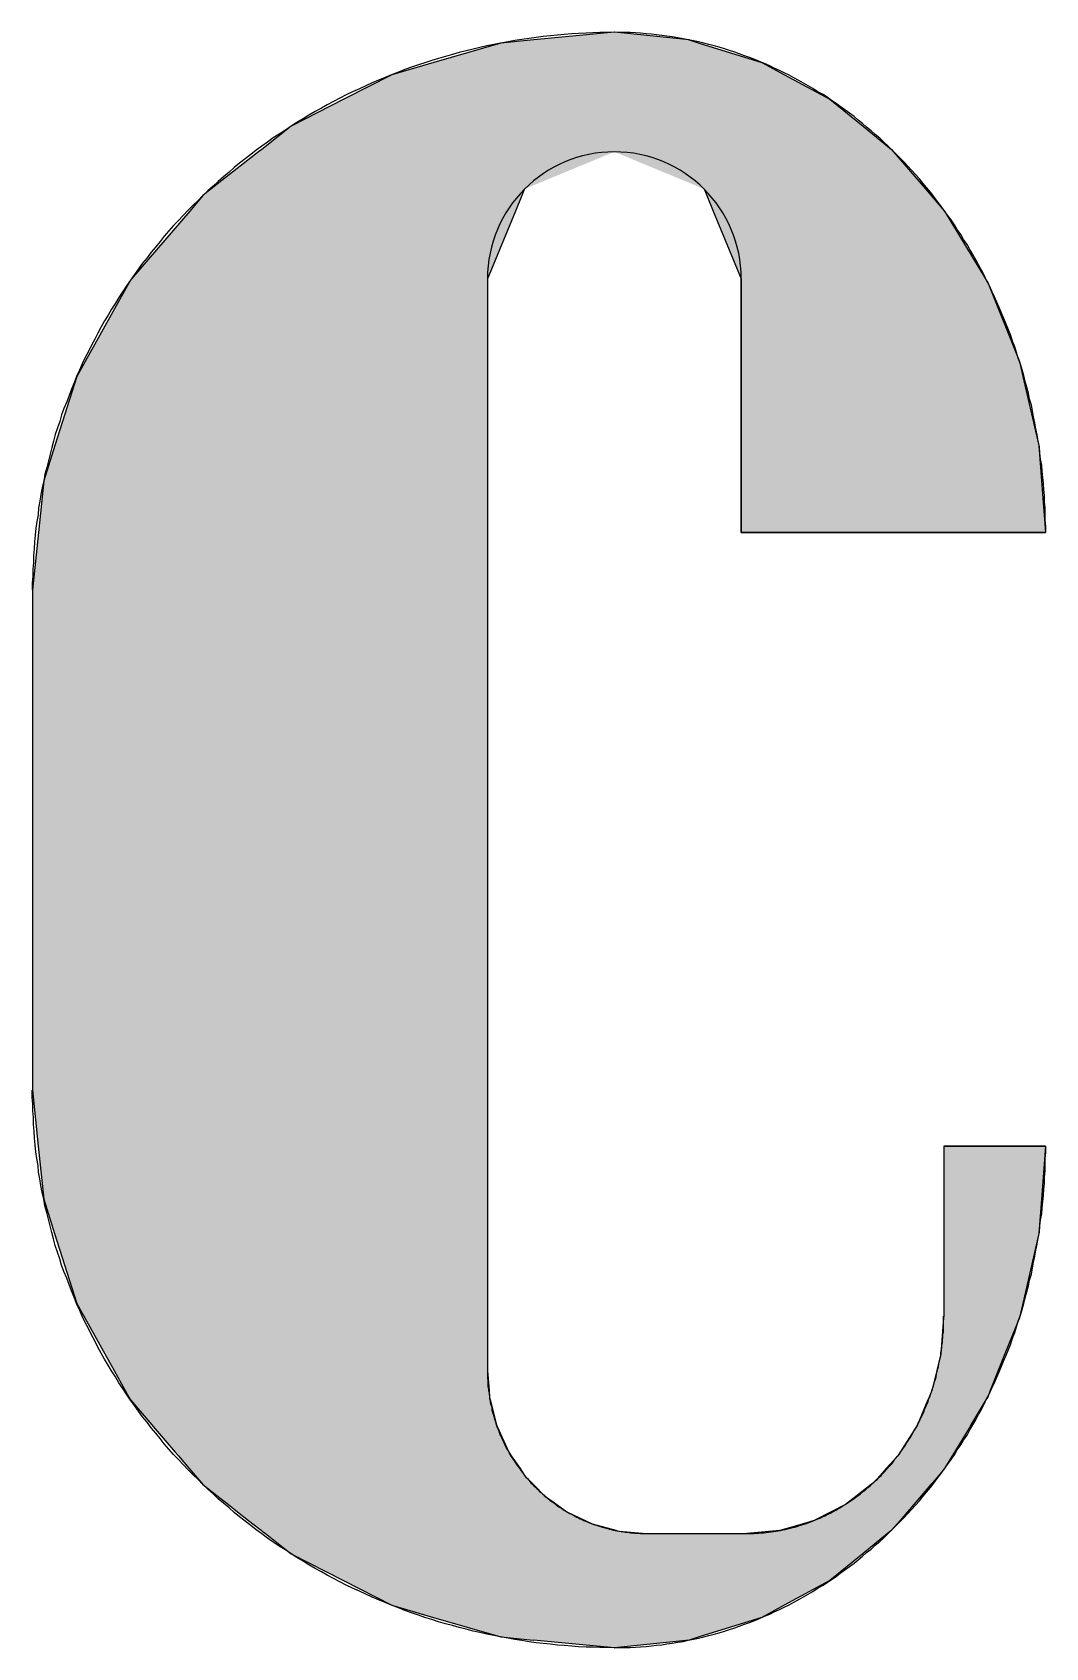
# Model space of a CAD drawing. Extents: x 1329 to 1605, y 497 to 704.
# Drawn here: x 1556.585 to 1558.351, y 501.294 to 504.11 of the extents above; entities that cross this region are included whole.
import ezdxf

# ---------------------------------------------------------------- set-up
doc = ezdxf.new("R2010")
doc.units = 0
doc.layers.add('LSC-DA1', color=7, linetype='CONTINUOUS')

# ---------------------------------------------------------------- blocks, each defined once
blk = doc.blocks.new('*U31')
at = {"layer": 'LSC-DA1', "linetype": 'CONTINUOUS'}
for p, q in [((122.7455, 7.3518), (122.6288, 7.3179)), ((122.803, 7.3572), (122.7455, 7.3518)), ((122.9433, 7.3705), (122.803, 7.3572)), ((123.0738, 7.3572), (122.9433, 7.3705)), ((123.0738, 7.3572), (123.0912, 7.3518)), ((123.0912, 7.3518), (123.2002, 7.3179)), ((122.5553, 7.2965), (122.4716, 7.2537)), ((122.6288, 7.3179), (122.5553, 7.2965)), ((123.2002, 7.3179), (123.2398, 7.2965)), ((123.2398, 7.2965), (123.3189, 7.2537)), ((122.4716, 7.2537), (122.3799, 7.2067)), ((123.3189, 7.2537), (123.3767, 7.2067)), ((122.3799, 7.2067), (122.3288, 7.1665)), ((123.3767, 7.2067), (123.4262, 7.1665)), ((122.3233, 7.1622), (122.2409, 7.0974)), ((122.3288, 7.1665), (122.3233, 7.1622)), ((123.4262, 7.1665), (123.4299, 7.1622)), ((123.4299, 7.1622), (123.4858, 7.0974)), ((122.2409, 7.0974), (122.2263, 7.0859)), ((122.7869, 7.0974), (122.7821, 7.0859)), ((123.0997, 7.0974), (123.1045, 7.0859)), ((123.4858, 7.0974), (123.4957, 7.0859)), ((122.2263, 7.0859), (122.2033, 7.059)), ((122.7821, 7.0859), (122.771, 7.059)), ((123.1045, 7.0859), (123.1156, 7.059)), ((123.4957, 7.0859), (123.5188, 7.059)), ((122.2033, 7.059), (122.1021, 6.9409)), ((122.771, 7.059), (122.7221, 6.9409)), ((123.1156, 7.059), (123.1645, 6.9409)), ((123.5188, 7.059), (123.5901, 6.9409)), ((122.0979, 6.9346), (122.0211, 6.7968)), ((122.1002, 6.9386), (122.0979, 6.9346)), ((122.1021, 6.9409), (122.1002, 6.9386)), ((122.7221, 6.9409), (122.7221, 6.9386)), ((122.7221, 6.9386), (122.7221, 6.9346)), ((122.7221, 6.9346), (122.7221, 6.7968)), ((123.1645, 6.9409), (123.1645, 6.9386)), ((123.1645, 6.9386), (123.1645, 6.9346)), ((123.1645, 6.9346), (123.1645, 6.7968)), ((123.5901, 6.9409), (123.5914, 6.9386)), ((123.5914, 6.9386), (123.5939, 6.9346)), ((123.5939, 6.9346), (123.6493, 6.7968)), ((122.0211, 6.7968), (122.0065, 6.7707)), ((122.7221, 6.7968), (122.7221, 6.7707)), ((123.1645, 6.7968), (123.1645, 6.7707)), ((123.6493, 6.7968), (123.6553, 6.7707)), ((122.0065, 6.7707), (121.9683, 6.65)), ((122.7221, 6.7707), (122.7221, 6.65)), ((123.1645, 6.7707), (123.1645, 6.65)), ((123.6553, 6.7707), (123.6832, 6.65)), ((121.9683, 6.65), (121.9488, 6.5884)), ((122.7221, 6.65), (122.7221, 6.5884)), ((123.1645, 6.65), (123.1645, 6.5884)), ((123.6832, 6.65), (123.6878, 6.5884)), ((121.9488, 6.5884), (121.9396, 6.4986)), ((122.7221, 6.5884), (122.7221, 6.4986)), ((123.1645, 6.5884), (123.1645, 6.4986)), ((123.6878, 6.5884), (123.6946, 6.4986)), ((121.9396, 6.4986), (121.9293, 6.3988)), ((122.7221, 6.4986), (122.7221, 6.3988)), ((123.1645, 6.4986), (123.6946, 6.4986)), ((121.9293, 6.3988), (121.9293, 5.5262)), ((122.7221, 6.3988), (122.7221, 5.5262)), ((121.9293, 5.5262), (121.9393, 5.4286)), ((122.7221, 5.5262), (122.7221, 5.4286)), ((121.9393, 5.4286), (121.9488, 5.3366)), ((122.7221, 5.4286), (122.7221, 5.3366)), ((123.5174, 5.4286), (123.6946, 5.4286)), ((123.5174, 5.4286), (123.5174, 5.3366)), ((123.6946, 5.4286), (123.6877, 5.3366)), ((121.9488, 5.3366), (121.9677, 5.2768)), ((122.7221, 5.3366), (122.7221, 5.2768)), ((123.5174, 5.3366), (123.5174, 5.2768)), ((123.6877, 5.3366), (123.6832, 5.2768)), ((121.9677, 5.2768), (122.0065, 5.1543)), ((122.7221, 5.2768), (122.7221, 5.1543)), ((123.5174, 5.2768), (123.5174, 5.1543)), ((123.6832, 5.2768), (123.655, 5.1543)), ((122.0065, 5.1543), (122.0187, 5.1325)), ((122.7221, 5.1543), (122.7221, 5.1325)), ((123.5174, 5.1543), (123.5174, 5.1325)), ((123.655, 5.1543), (123.6499, 5.1325)), ((122.0187, 5.1325), (122.0203, 5.1296)), ((122.0203, 5.1296), (122.0554, 5.0667)), ((122.7221, 5.1325), (122.7221, 5.1296)), ((122.7221, 5.1296), (122.7221, 5.0667)), ((123.5172, 5.1296), (123.5122, 5.0667)), ((123.5174, 5.1325), (123.5172, 5.1296)), ((123.6493, 5.1296), (123.624, 5.0667)), ((123.6499, 5.1325), (123.6493, 5.1296)), ((122.0554, 5.0667), (122.0716, 5.0375)), ((122.7221, 5.0667), (122.7221, 5.0375)), ((123.5122, 5.0667), (123.5052, 5.0375)), ((123.624, 5.0667), (123.6124, 5.0375)), ((122.0716, 5.0375), (122.091, 5.0029)), ((122.7221, 5.0375), (122.725, 5.0029)), ((123.5052, 5.0375), (123.4967, 5.0029)), ((123.6124, 5.0375), (123.5985, 5.0029)), ((122.091, 5.0029), (122.0973, 4.9915)), ((122.0973, 4.9915), (122.0991, 4.9882)), ((122.0991, 4.9882), (122.1002, 4.9864)), ((122.1002, 4.9864), (122.1373, 4.943)), ((122.725, 5.0029), (122.726, 4.9915)), ((122.726, 4.9915), (122.7263, 4.9882)), ((122.7263, 4.9882), (122.7267, 4.9864)), ((122.7267, 4.9864), (122.7381, 4.943)), ((123.4898, 4.9864), (123.4715, 4.943)), ((123.4906, 4.9882), (123.4898, 4.9864)), ((123.492, 4.9915), (123.4906, 4.9882)), ((123.4967, 5.0029), (123.492, 4.9915)), ((123.5908, 4.9864), (123.5647, 4.943)), ((123.5919, 4.9882), (123.5908, 4.9864)), ((123.5939, 4.9915), (123.5919, 4.9882)), ((123.5985, 5.0029), (123.5939, 4.9915)), ((122.1373, 4.943), (122.1395, 4.9404)), ((122.1395, 4.9404), (122.178, 4.8955)), ((122.7381, 4.943), (122.7388, 4.9404)), ((122.7388, 4.9404), (122.7592, 4.8955)), ((123.4698, 4.9404), (123.4414, 4.8955)), ((123.4715, 4.943), (123.4698, 4.9404)), ((123.5631, 4.9404), (123.5361, 4.8955)), ((123.5647, 4.943), (123.5631, 4.9404)), ((122.178, 4.8955), (122.1837, 4.8889)), ((122.1837, 4.8889), (122.2026, 4.8667)), ((122.7592, 4.8955), (122.7637, 4.8889)), ((122.7637, 4.8889), (122.7789, 4.8667)), ((123.4372, 4.8889), (123.4171, 4.8667)), ((123.4414, 4.8955), (123.4372, 4.8889)), ((123.5321, 4.8889), (123.5188, 4.8667)), ((123.5361, 4.8955), (123.5321, 4.8889)), ((122.2026, 4.8667), (122.2127, 4.855)), ((122.2127, 4.855), (122.2237, 4.8422)), ((122.7789, 4.8667), (122.7869, 4.855)), ((122.7869, 4.855), (122.7994, 4.8422)), ((123.4065, 4.855), (123.3949, 4.8422)), ((123.4171, 4.8667), (123.4065, 4.855)), ((123.5087, 4.855), (123.4977, 4.8422)), ((123.5188, 4.8667), (123.5087, 4.855)), ((122.2237, 4.8422), (122.2263, 4.8391)), ((122.2263, 4.8391), (122.2506, 4.82)), ((122.2506, 4.82), (122.2706, 4.8043)), ((122.7994, 4.8422), (122.8024, 4.8391)), ((122.8024, 4.8391), (122.821, 4.82)), ((122.821, 4.82), (122.8429, 4.8043)), ((123.3662, 4.82), (123.3459, 4.8043)), ((123.3909, 4.8391), (123.3662, 4.82)), ((123.3949, 4.8422), (123.3909, 4.8391)), ((123.4786, 4.82), (123.4651, 4.8043)), ((123.4951, 4.8391), (123.4786, 4.82)), ((123.4977, 4.8422), (123.4951, 4.8391)), ((122.2706, 4.8043), (122.2867, 4.7916)), ((122.2867, 4.7916), (122.306, 4.7764)), ((122.8429, 4.8043), (122.8606, 4.7916)), ((122.8606, 4.7916), (122.8924, 4.7764)), ((123.3212, 4.7916), (123.2917, 4.7764)), ((123.3459, 4.8043), (123.3212, 4.7916)), ((123.4542, 4.7916), (123.4412, 4.7764)), ((123.4651, 4.8043), (123.4542, 4.7916)), ((122.306, 4.7764), (122.3133, 4.7707)), ((122.3133, 4.7707), (122.3278, 4.7593)), ((122.3278, 4.7593), (122.3282, 4.759)), ((122.8924, 4.7764), (122.9044, 4.7707)), ((122.9044, 4.7707), (122.9458, 4.7593)), ((122.9458, 4.7593), (122.9469, 4.759)), ((123.234, 4.7593), (123.2309, 4.759)), ((123.2724, 4.7707), (123.234, 4.7593)), ((123.2917, 4.7764), (123.2724, 4.7707)), ((123.4265, 4.7593), (123.4262, 4.759)), ((123.4362, 4.7707), (123.4265, 4.7593)), ((123.4412, 4.7764), (123.4362, 4.7707)), ((122.3282, 4.759), (122.3296, 4.7579)), ((122.3296, 4.7579), (122.3351, 4.7535)), ((122.3351, 4.7535), (122.3799, 4.7183)), ((122.9469, 4.759), (122.951, 4.7579)), ((122.951, 4.7579), (122.9992, 4.7535)), ((122.9992, 4.7535), (123.1744, 4.7535)), ((123.219, 4.7579), (123.1744, 4.7535)), ((123.2309, 4.759), (123.219, 4.7579)), ((123.4195, 4.7535), (123.3762, 4.7183)), ((123.4248, 4.7579), (123.4195, 4.7535)), ((123.4262, 4.759), (123.4248, 4.7579)), ((122.3799, 4.7183), (122.471, 4.6716)), ((123.3762, 4.7183), (123.3189, 4.6716)), ((122.471, 4.6716), (122.5553, 4.6285)), ((123.3189, 4.6716), (123.2394, 4.6285)), ((122.5553, 4.6285), (122.6284, 4.6072)), ((123.2394, 4.6285), (123.2002, 4.6072)), ((122.6284, 4.6072), (122.7455, 4.5732)), ((123.2002, 4.6072), (123.0911, 4.5732)), ((122.7455, 4.5732), (122.8026, 4.5678)), ((122.9433, 4.5545), (122.8026, 4.5678)), ((123.0738, 4.5678), (122.9433, 4.5545)), ((123.0911, 4.5732), (123.0738, 4.5678))]:
    blk.add_line(p, q, dxfattribs=at)
for points in [[(122.7455, 7.3518), (122.6288, 7.3179), (123.2002, 7.3179)], [(122.803, 7.3572), (122.7455, 7.3518), (123.0912, 7.3518)], [(122.9433, 7.3705), (122.803, 7.3572), (123.0738, 7.3572)], [(122.5553, 7.2965), (122.4716, 7.2537), (123.3189, 7.2537)], [(122.6288, 7.3179), (122.5553, 7.2965), (123.2398, 7.2965)], [(122.4716, 7.2537), (122.3799, 7.2067), (123.3767, 7.2067)], [(122.3799, 7.2067), (122.3288, 7.1665), (123.4262, 7.1665)], [(122.3233, 7.1622), (122.2409, 7.0974), (122.7869, 7.0974)], [(122.3288, 7.1665), (122.3233, 7.1622), (123.4299, 7.1622)], [(122.9433, 7.1622), (123.0997, 7.0974), (123.4858, 7.0974)], [(122.2409, 7.0974), (122.2263, 7.0859), (122.7821, 7.0859)], [(123.0997, 7.0974), (123.1045, 7.0859), (123.4957, 7.0859)], [(122.2263, 7.0859), (122.2033, 7.059), (122.771, 7.059)], [(123.1045, 7.0859), (123.1156, 7.059), (123.5188, 7.059)], [(122.2033, 7.059), (122.1021, 6.9409), (122.7221, 6.9409)], [(123.1156, 7.059), (123.1645, 6.9409), (123.5901, 6.9409)], [(122.0979, 6.9346), (122.0211, 6.7968), (122.7221, 6.7968)], [(122.1002, 6.9386), (122.0979, 6.9346), (122.7221, 6.9346)], [(122.1021, 6.9409), (122.1002, 6.9386), (122.7221, 6.9386)], [(123.1645, 6.9409), (123.1645, 6.9386), (123.5914, 6.9386)], [(123.1645, 6.9386), (123.1645, 6.9346), (123.5939, 6.9346)], [(123.1645, 6.9346), (123.1645, 6.7968), (123.6493, 6.7968)], [(122.0211, 6.7968), (122.0065, 6.7707), (122.7221, 6.7707)], [(123.1645, 6.7968), (123.1645, 6.7707), (123.6553, 6.7707)], [(122.0065, 6.7707), (121.9683, 6.65), (122.7221, 6.65)], [(123.1645, 6.7707), (123.1645, 6.65), (123.6832, 6.65)], [(121.9683, 6.65), (121.9488, 6.5884), (122.7221, 6.5884)], [(123.1645, 6.65), (123.1645, 6.5884), (123.6878, 6.5884)], [(121.9488, 6.5884), (121.9396, 6.4986), (122.7221, 6.4986)], [(123.1645, 6.5884), (123.1645, 6.4986), (123.6946, 6.4986)], [(121.9396, 6.4986), (121.9293, 6.3988), (122.7221, 6.3988)], [(123.1645, 6.4986), (123.1645, 6.4986), (123.6946, 6.4986)], [(121.9293, 6.3988), (121.9293, 5.5262), (122.7221, 5.5262)], [(121.9293, 5.5262), (121.9393, 5.4286), (122.7221, 5.4286)], [(121.9393, 5.4286), (121.9488, 5.3366), (122.7221, 5.3366)], [(123.5174, 5.4286), (123.5174, 5.4286), (123.6946, 5.4286)], [(123.5174, 5.4286), (123.5174, 5.3366), (123.6877, 5.3366)], [(121.9488, 5.3366), (121.9677, 5.2768), (122.7221, 5.2768)], [(123.5174, 5.3366), (123.5174, 5.2768), (123.6832, 5.2768)], [(121.9677, 5.2768), (122.0065, 5.1543), (122.7221, 5.1543)], [(123.5174, 5.2768), (123.5174, 5.1543), (123.655, 5.1543)], [(122.0065, 5.1543), (122.0187, 5.1325), (122.7221, 5.1325)], [(123.5174, 5.1543), (123.5174, 5.1325), (123.6499, 5.1325)], [(122.0187, 5.1325), (122.0203, 5.1296), (122.7221, 5.1296)], [(122.0203, 5.1296), (122.0554, 5.0667), (122.7221, 5.0667)], [(123.5172, 5.1296), (123.5122, 5.0667), (123.624, 5.0667)], [(123.5174, 5.1325), (123.5172, 5.1296), (123.6493, 5.1296)], [(122.0554, 5.0667), (122.0716, 5.0375), (122.7221, 5.0375)], [(123.5122, 5.0667), (123.5052, 5.0375), (123.6124, 5.0375)], [(122.0716, 5.0375), (122.091, 5.0029), (122.725, 5.0029)], [(123.5052, 5.0375), (123.4967, 5.0029), (123.5985, 5.0029)], [(122.091, 5.0029), (122.0973, 4.9915), (122.726, 4.9915)], [(122.0973, 4.9915), (122.0991, 4.9882), (122.7263, 4.9882)], [(122.0991, 4.9882), (122.1002, 4.9864), (122.7267, 4.9864)], [(122.1002, 4.9864), (122.1373, 4.943), (122.7381, 4.943)], [(123.4898, 4.9864), (123.4715, 4.943), (123.5647, 4.943)], [(123.4906, 4.9882), (123.4898, 4.9864), (123.5908, 4.9864)], [(123.492, 4.9915), (123.4906, 4.9882), (123.5919, 4.9882)], [(123.4967, 5.0029), (123.492, 4.9915), (123.5939, 4.9915)], [(122.1373, 4.943), (122.1395, 4.9404), (122.7388, 4.9404)], [(122.1395, 4.9404), (122.178, 4.8955), (122.7592, 4.8955)], [(123.4698, 4.9404), (123.4414, 4.8955), (123.5361, 4.8955)], [(123.4715, 4.943), (123.4698, 4.9404), (123.5631, 4.9404)], [(122.178, 4.8955), (122.1837, 4.8889), (122.7637, 4.8889)], [(122.1837, 4.8889), (122.2026, 4.8667), (122.7789, 4.8667)], [(123.4372, 4.8889), (123.4171, 4.8667), (123.5188, 4.8667)], [(123.4414, 4.8955), (123.4372, 4.8889), (123.5321, 4.8889)], [(122.2026, 4.8667), (122.2127, 4.855), (122.7869, 4.855)], [(122.2127, 4.855), (122.2237, 4.8422), (122.7994, 4.8422)], [(123.4065, 4.855), (123.3949, 4.8422), (123.4977, 4.8422)], [(123.4171, 4.8667), (123.4065, 4.855), (123.5087, 4.855)], [(122.2237, 4.8422), (122.2263, 4.8391), (122.8024, 4.8391)], [(122.2263, 4.8391), (122.2506, 4.82), (122.821, 4.82)], [(122.2506, 4.82), (122.2706, 4.8043), (122.8429, 4.8043)], [(123.3662, 4.82), (123.3459, 4.8043), (123.4651, 4.8043)], [(123.3909, 4.8391), (123.3662, 4.82), (123.4786, 4.82)], [(123.3949, 4.8422), (123.3909, 4.8391), (123.4951, 4.8391)], [(122.2706, 4.8043), (122.2867, 4.7916), (122.8606, 4.7916)], [(122.2867, 4.7916), (122.306, 4.7764), (122.8924, 4.7764)], [(123.3212, 4.7916), (123.2917, 4.7764), (123.4412, 4.7764)], [(123.3459, 4.8043), (123.3212, 4.7916), (123.4542, 4.7916)], [(122.306, 4.7764), (122.3133, 4.7707), (122.9044, 4.7707)], [(122.3133, 4.7707), (122.3278, 4.7593), (122.9458, 4.7593)], [(122.3278, 4.7593), (122.3282, 4.759), (122.9469, 4.759)], [(123.234, 4.7593), (123.2309, 4.759), (123.4262, 4.759)], [(123.2724, 4.7707), (123.234, 4.7593), (123.4265, 4.7593)], [(123.2917, 4.7764), (123.2724, 4.7707), (123.4362, 4.7707)], [(122.3282, 4.759), (122.3296, 4.7579), (122.951, 4.7579)], [(122.3296, 4.7579), (122.3351, 4.7535), (122.9992, 4.7535)], [(122.3351, 4.7535), (122.3799, 4.7183), (123.3762, 4.7183)], [(122.9992, 4.7535), (122.9992, 4.7535), (123.1744, 4.7535)], [(123.219, 4.7579), (123.1744, 4.7535), (123.4195, 4.7535)], [(123.2309, 4.759), (123.219, 4.7579), (123.4248, 4.7579)], [(122.3799, 4.7183), (122.471, 4.6716), (123.3189, 4.6716)], [(122.471, 4.6716), (122.5553, 4.6285), (123.2394, 4.6285)], [(122.5553, 4.6285), (122.6284, 4.6072), (123.2002, 4.6072)], [(122.6284, 4.6072), (122.7455, 4.5732), (123.0911, 4.5732)], [(122.7455, 4.5732), (122.8026, 4.5678), (123.0738, 4.5678)]]:
    blk.add_solid(points, dxfattribs=at)
at = {"layer": 'LSC-DA1', "linetype": 'CONTINUOUS', "extrusion": (0, 0, -1)}
for points in [[(-122.7455, 7.3518), (-123.0912, 7.3518), (-123.2002, 7.3179)], [(-122.803, 7.3572), (-123.0738, 7.3572), (-123.0912, 7.3518)], [(-122.5553, 7.2965), (-123.2398, 7.2965), (-123.3189, 7.2537)], [(-122.6288, 7.3179), (-123.2002, 7.3179), (-123.2398, 7.2965)], [(-122.4716, 7.2537), (-123.3189, 7.2537), (-123.3767, 7.2067)], [(-122.3799, 7.2067), (-123.3767, 7.2067), (-123.4262, 7.1665)], [(-122.3233, 7.1622), (-122.9433, 7.1622), (-122.7869, 7.0974)], [(-122.3288, 7.1665), (-123.4262, 7.1665), (-123.4299, 7.1622)], [(-122.9433, 7.1622), (-123.4299, 7.1622), (-123.4858, 7.0974)], [(-122.2409, 7.0974), (-122.7869, 7.0974), (-122.7821, 7.0859)], [(-123.0997, 7.0974), (-123.4858, 7.0974), (-123.4957, 7.0859)], [(-122.2263, 7.0859), (-122.7821, 7.0859), (-122.771, 7.059)], [(-123.1045, 7.0859), (-123.4957, 7.0859), (-123.5188, 7.059)], [(-122.2033, 7.059), (-122.771, 7.059), (-122.7221, 6.9409)], [(-123.1156, 7.059), (-123.5188, 7.059), (-123.5901, 6.9409)], [(-122.0979, 6.9346), (-122.7221, 6.9346), (-122.7221, 6.7968)], [(-122.1002, 6.9386), (-122.7221, 6.9386), (-122.7221, 6.9346)], [(-122.1021, 6.9409), (-122.7221, 6.9409), (-122.7221, 6.9386)], [(-123.1645, 6.9409), (-123.5901, 6.9409), (-123.5914, 6.9386)], [(-123.1645, 6.9386), (-123.5914, 6.9386), (-123.5939, 6.9346)], [(-123.1645, 6.9346), (-123.5939, 6.9346), (-123.6493, 6.7968)], [(-122.0211, 6.7968), (-122.7221, 6.7968), (-122.7221, 6.7707)], [(-123.1645, 6.7968), (-123.6493, 6.7968), (-123.6553, 6.7707)], [(-122.0065, 6.7707), (-122.7221, 6.7707), (-122.7221, 6.65)], [(-123.1645, 6.7707), (-123.6553, 6.7707), (-123.6832, 6.65)], [(-121.9683, 6.65), (-122.7221, 6.65), (-122.7221, 6.5884)], [(-123.1645, 6.65), (-123.6832, 6.65), (-123.6878, 6.5884)], [(-121.9488, 6.5884), (-122.7221, 6.5884), (-122.7221, 6.4986)], [(-123.1645, 6.5884), (-123.6878, 6.5884), (-123.6946, 6.4986)], [(-121.9396, 6.4986), (-122.7221, 6.4986), (-122.7221, 6.3988)], [(-121.9293, 6.3988), (-122.7221, 6.3988), (-122.7221, 5.5262)], [(-121.9293, 5.5262), (-122.7221, 5.5262), (-122.7221, 5.4286)], [(-121.9393, 5.4286), (-122.7221, 5.4286), (-122.7221, 5.3366)], [(-123.5174, 5.4286), (-123.6946, 5.4286), (-123.6877, 5.3366)], [(-121.9488, 5.3366), (-122.7221, 5.3366), (-122.7221, 5.2768)], [(-123.5174, 5.3366), (-123.6877, 5.3366), (-123.6832, 5.2768)], [(-121.9677, 5.2768), (-122.7221, 5.2768), (-122.7221, 5.1543)], [(-123.5174, 5.2768), (-123.6832, 5.2768), (-123.655, 5.1543)], [(-122.0065, 5.1543), (-122.7221, 5.1543), (-122.7221, 5.1325)], [(-123.5174, 5.1543), (-123.655, 5.1543), (-123.6499, 5.1325)], [(-122.0187, 5.1325), (-122.7221, 5.1325), (-122.7221, 5.1296)], [(-122.0203, 5.1296), (-122.7221, 5.1296), (-122.7221, 5.0667)], [(-123.5172, 5.1296), (-123.6493, 5.1296), (-123.624, 5.0667)], [(-123.5174, 5.1325), (-123.6499, 5.1325), (-123.6493, 5.1296)], [(-122.0554, 5.0667), (-122.7221, 5.0667), (-122.7221, 5.0375)], [(-123.5122, 5.0667), (-123.624, 5.0667), (-123.6124, 5.0375)], [(-122.0716, 5.0375), (-122.7221, 5.0375), (-122.725, 5.0029)], [(-123.5052, 5.0375), (-123.6124, 5.0375), (-123.5985, 5.0029)], [(-122.091, 5.0029), (-122.725, 5.0029), (-122.726, 4.9915)], [(-122.0973, 4.9915), (-122.726, 4.9915), (-122.7263, 4.9882)], [(-122.0991, 4.9882), (-122.7263, 4.9882), (-122.7267, 4.9864)], [(-122.1002, 4.9864), (-122.7267, 4.9864), (-122.7381, 4.943)], [(-123.4898, 4.9864), (-123.5908, 4.9864), (-123.5647, 4.943)], [(-123.4906, 4.9882), (-123.5919, 4.9882), (-123.5908, 4.9864)], [(-123.492, 4.9915), (-123.5939, 4.9915), (-123.5919, 4.9882)], [(-123.4967, 5.0029), (-123.5985, 5.0029), (-123.5939, 4.9915)], [(-122.1373, 4.943), (-122.7381, 4.943), (-122.7388, 4.9404)], [(-122.1395, 4.9404), (-122.7388, 4.9404), (-122.7592, 4.8955)], [(-123.4698, 4.9404), (-123.5631, 4.9404), (-123.5361, 4.8955)], [(-123.4715, 4.943), (-123.5647, 4.943), (-123.5631, 4.9404)], [(-122.178, 4.8955), (-122.7592, 4.8955), (-122.7637, 4.8889)], [(-122.1837, 4.8889), (-122.7637, 4.8889), (-122.7789, 4.8667)], [(-123.4372, 4.8889), (-123.5321, 4.8889), (-123.5188, 4.8667)], [(-123.4414, 4.8955), (-123.5361, 4.8955), (-123.5321, 4.8889)], [(-122.2026, 4.8667), (-122.7789, 4.8667), (-122.7869, 4.855)], [(-122.2127, 4.855), (-122.7869, 4.855), (-122.7994, 4.8422)], [(-123.4065, 4.855), (-123.5087, 4.855), (-123.4977, 4.8422)], [(-123.4171, 4.8667), (-123.5188, 4.8667), (-123.5087, 4.855)], [(-122.2237, 4.8422), (-122.7994, 4.8422), (-122.8024, 4.8391)], [(-122.2263, 4.8391), (-122.8024, 4.8391), (-122.821, 4.82)], [(-122.2506, 4.82), (-122.821, 4.82), (-122.8429, 4.8043)], [(-123.3662, 4.82), (-123.4786, 4.82), (-123.4651, 4.8043)], [(-123.3909, 4.8391), (-123.4951, 4.8391), (-123.4786, 4.82)], [(-123.3949, 4.8422), (-123.4977, 4.8422), (-123.4951, 4.8391)], [(-122.2706, 4.8043), (-122.8429, 4.8043), (-122.8606, 4.7916)], [(-122.2867, 4.7916), (-122.8606, 4.7916), (-122.8924, 4.7764)], [(-123.3212, 4.7916), (-123.4542, 4.7916), (-123.4412, 4.7764)], [(-123.3459, 4.8043), (-123.4651, 4.8043), (-123.4542, 4.7916)], [(-122.306, 4.7764), (-122.8924, 4.7764), (-122.9044, 4.7707)], [(-122.3133, 4.7707), (-122.9044, 4.7707), (-122.9458, 4.7593)], [(-122.3278, 4.7593), (-122.9458, 4.7593), (-122.9469, 4.759)], [(-123.234, 4.7593), (-123.4265, 4.7593), (-123.4262, 4.759)], [(-123.2724, 4.7707), (-123.4362, 4.7707), (-123.4265, 4.7593)], [(-123.2917, 4.7764), (-123.4412, 4.7764), (-123.4362, 4.7707)], [(-122.3282, 4.759), (-122.9469, 4.759), (-122.951, 4.7579)], [(-122.3296, 4.7579), (-122.951, 4.7579), (-122.9992, 4.7535)], [(-122.3351, 4.7535), (-123.4195, 4.7535), (-123.3762, 4.7183)], [(-123.219, 4.7579), (-123.4248, 4.7579), (-123.4195, 4.7535)], [(-123.2309, 4.759), (-123.4262, 4.759), (-123.4248, 4.7579)], [(-122.3799, 4.7183), (-123.3762, 4.7183), (-123.3189, 4.6716)], [(-122.471, 4.6716), (-123.3189, 4.6716), (-123.2394, 4.6285)], [(-122.5553, 4.6285), (-123.2394, 4.6285), (-123.2002, 4.6072)], [(-122.6284, 4.6072), (-123.2002, 4.6072), (-123.0911, 4.5732)], [(-122.7455, 4.5732), (-123.0911, 4.5732), (-123.0738, 4.5678)], [(-122.8026, 4.5678), (-123.0738, 4.5678), (-122.9433, 4.5545)]]:
    blk.add_solid(points, dxfattribs=at)
blk = doc.blocks.new('A$C54134F2F')
at = {"layer": 'LSC-DA1'}
for p, q in [((122.7221, 6.9409), (122.7221, 5.0375)), ((122.7221, 6.9409), (122.7221, 5.0375)), ((123.1645, 6.4986), (123.1645, 6.9409)), ((123.1645, 6.4986), (123.1645, 6.9409)), ((123.6946, 6.4986), (123.1645, 6.4986)), ((123.1645, 6.4986), (123.6946, 6.4986)), ((121.9293, 6.3988), (121.9293, 6.401)), ((121.9293, 6.3988), (121.9293, 5.5262)), ((123.6946, 5.4286), (123.5174, 5.4286)), ((123.5174, 5.4286), (123.5174, 5.1325)), ((123.6946, 5.4286), (123.5174, 5.4286)), ((123.5174, 5.4286), (123.5174, 5.1325)), ((122.9992, 4.7535), (123.1744, 4.7535)), ((122.9992, 4.7535), (123.1744, 4.7535))]:
    blk.add_line(p, q, dxfattribs=at)
for points in [[(122.943, 7.3705, 0), (122.931, 7.3704, 0), (122.918, 7.3702, 0), (122.906, 7.3698, 0), (122.894, 7.3693, 0), (122.881, 7.3687, 0), (122.869, 7.3679, 0), (122.856, 7.3669, 0), (122.844, 7.3658, 0), (122.832, 7.3646, 0), (122.819, 7.3632, 0), (122.807, 7.3617, 0), (122.795, 7.36, 0), (122.782, 7.3582, 0), (122.77, 7.3562, 0), (122.758, 7.3541, 0), (122.745, 7.3518, 0), (122.733, 7.3494, 0), (122.721, 7.3469, 0), (122.709, 7.3442, 0), (122.697, 7.3414, 0), (122.685, 7.3384, 0), (122.673, 7.3353, 0), (122.661, 7.332, 0), (122.649, 7.3286, 0), (122.637, 7.3251, 0), (122.625, 7.3214, 0), (122.613, 7.3176, 0), (122.602, 7.3137, 0), (122.59, 7.3096, 0), (122.578, 7.3054, 0), (122.567, 7.301, 0), (122.555, 7.2965, 0), (122.544, 7.2919, 0), (122.532, 7.2871, 0), (122.521, 7.2822, 0), (122.51, 7.2772, 0), (122.499, 7.272, 0), (122.487, 7.2667, 0), (122.476, 7.2613, 0), (122.465, 7.2558, 0), (122.454, 7.2501, 0), (122.443, 7.2443, 0), (122.433, 7.2383, 0), (122.422, 7.2322, 0), (122.411, 7.226, 0), (122.401, 7.2197, 0), (122.39, 7.2133, 0), (122.38, 7.2067, 0), (122.37, 7.2001, 0), (122.359, 7.1932, 0), (122.349, 7.1863, 0), (122.339, 7.1793, 0), (122.329, 7.1721, 0), (122.319, 7.1648, 0), (122.31, 7.1574, 0), (122.3, 7.1499, 0), (122.29, 7.1423, 0), (122.281, 7.1346, 0), (122.272, 7.1267, 0), (122.262, 7.1188, 0), (122.253, 7.1107, 0), (122.244, 7.1025, 0), (122.235, 7.0943, 0), (122.226, 7.0859, 0), (122.218, 7.0774, 0), (122.209, 7.0688, 0), (122.2, 7.0601, 0), (122.192, 7.0514, 0), (122.184, 7.0425, 0), (122.175, 7.0335, 0), (122.167, 7.0244, 0), (122.159, 7.0152, 0), (122.152, 7.006, 0), (122.144, 6.9966, 0), (122.136, 6.9872, 0), (122.129, 6.9776, 0), (122.121, 6.968, 0), (122.114, 6.9583, 0), (122.107, 6.9485, 0), (122.1, 6.9386, 0), (122.093, 6.9287, 0), (122.087, 6.9187, 0), (122.08, 6.9085, 0), (122.074, 6.8983, 0), (122.067, 6.8881, 0), (122.061, 6.8777, 0), (122.055, 6.8673, 0), (122.049, 6.8569, 0), (122.043, 6.8463, 0), (122.038, 6.8357, 0), (122.032, 6.825, 0), (122.027, 6.8143, 0), (122.021, 6.8034, 0), (122.016, 6.7926, 0), (122.011, 6.7816, 0), (122.006, 6.7707, 0), (122.002, 6.7596, 0), (121.997, 6.7485, 0), (121.993, 6.7374, 0), (121.989, 6.7262, 0), (121.984, 6.7149, 0), (121.98, 6.7036, 0), (121.977, 6.6923, 0), (121.973, 6.6809, 0), (121.969, 6.6694, 0), (121.966, 6.658, 0), (121.963, 6.6465, 0), (121.96, 6.6349, 0), (121.957, 6.6233, 0), (121.954, 6.6117, 0), (121.951, 6.6001, 0), (121.949, 6.5884, 0), (121.946, 6.5767, 0), (121.944, 6.5649, 0), (121.942, 6.5532, 0), (121.94, 6.5414, 0), (121.939, 6.5296, 0), (121.937, 6.5178, 0), (121.935, 6.5059, 0), (121.934, 6.494, 0), (121.933, 6.4822, 0), (121.932, 6.4703, 0), (121.931, 6.4584, 0), (121.931, 6.4465, 0), (121.93, 6.4346, 0), (121.93, 6.4227, 0), (121.929, 6.4107, 0), (121.929, 6.3988, 0)], [(123.695, 6.4986, 0), (123.695, 6.5093, 0), (123.694, 6.52, 0), (123.694, 6.5307, 0), (123.694, 6.5414, 0), (123.693, 6.5521, 0), (123.693, 6.5628, 0), (123.692, 6.5734, 0), (123.691, 6.5841, 0), (123.69, 6.5947, 0), (123.689, 6.6053, 0), (123.688, 6.6159, 0), (123.686, 6.6265, 0), (123.685, 6.6371, 0), (123.684, 6.6477, 0), (123.682, 6.6582, 0), (123.68, 6.6687, 0), (123.678, 6.6792, 0), (123.676, 6.6896, 0), (123.674, 6.7001, 0), (123.672, 6.7105, 0), (123.67, 6.7208, 0), (123.667, 6.7312, 0), (123.665, 6.7415, 0), (123.662, 6.7517, 0), (123.659, 6.7619, 0), (123.657, 6.7721, 0), (123.654, 6.7822, 0), (123.651, 6.7923, 0), (123.647, 6.8024, 0), (123.644, 6.8124, 0), (123.641, 6.8224, 0), (123.637, 6.8323, 0), (123.634, 6.8421, 0), (123.63, 6.8519, 0), (123.626, 6.8617, 0), (123.622, 6.8714, 0), (123.618, 6.881, 0), (123.614, 6.8906, 0), (123.61, 6.9002, 0), (123.606, 6.9096, 0), (123.601, 6.919, 0), (123.597, 6.9284, 0), (123.592, 6.9376, 0), (123.588, 6.9469, 0), (123.583, 6.956, 0), (123.578, 6.9651, 0), (123.573, 6.9741, 0), (123.568, 6.983, 0), (123.563, 6.9919, 0), (123.558, 7.0007, 0), (123.552, 7.0094, 0), (123.547, 7.018, 0), (123.541, 7.0265, 0), (123.536, 7.035, 0), (123.53, 7.0434, 0), (123.524, 7.0517, 0), (123.518, 7.0599, 0), (123.512, 7.0681, 0), (123.506, 7.0762, 0), (123.5, 7.0841, 0), (123.494, 7.092, 0), (123.487, 7.0998, 0), (123.481, 7.1075, 0), (123.475, 7.1151, 0), (123.468, 7.1226, 0), (123.461, 7.1301, 0), (123.455, 7.1374, 0), (123.448, 7.1446, 0), (123.441, 7.1518, 0), (123.434, 7.1588, 0), (123.427, 7.1657, 0), (123.42, 7.1726, 0), (123.413, 7.1793, 0), (123.406, 7.186, 0), (123.398, 7.1925, 0), (123.391, 7.1989, 0), (123.383, 7.2052, 0), (123.376, 7.2115, 0), (123.368, 7.2176, 0), (123.361, 7.2236, 0), (123.353, 7.2294, 0), (123.345, 7.2352, 0), (123.337, 7.2409, 0), (123.33, 7.2465, 0), (123.322, 7.2519, 0), (123.314, 7.2572, 0), (123.306, 7.2624, 0), (123.297, 7.2675, 0), (123.289, 7.2725, 0), (123.281, 7.2774, 0), (123.273, 7.2821, 0), (123.265, 7.2868, 0), (123.256, 7.2913, 0), (123.248, 7.2957, 0), (123.239, 7.3, 0), (123.231, 7.3041, 0), (123.222, 7.3082, 0), (123.214, 7.3121, 0), (123.205, 7.3159, 0), (123.196, 7.3195, 0), (123.188, 7.3231, 0), (123.179, 7.3265, 0), (123.17, 7.3298, 0), (123.161, 7.333, 0), (123.153, 7.336, 0), (123.144, 7.3389, 0), (123.135, 7.3417, 0), (123.126, 7.3444, 0), (123.117, 7.3469, 0), (123.108, 7.3493, 0), (123.099, 7.3516, 0), (123.09, 7.3537, 0), (123.081, 7.3558, 0), (123.072, 7.3576, 0), (123.063, 7.3594, 0), (123.054, 7.361, 0), (123.044, 7.3626, 0), (123.035, 7.3639, 0), (123.026, 7.3652, 0), (123.017, 7.3663, 0), (123.008, 7.3673, 0), (122.999, 7.3681, 0), (122.989, 7.3689, 0), (122.98, 7.3694, 0), (122.971, 7.3699, 0), (122.962, 7.3702, 0), (122.953, 7.3704, 0), (122.943, 7.3705, 0)], [(122.943, 4.5545, 0), (122.931, 4.5546, 0), (122.918, 4.5548, 0), (122.906, 4.5552, 0), (122.894, 4.5557, 0), (122.881, 4.5563, 0), (122.869, 4.5572, 0), (122.856, 4.5581, 0), (122.844, 4.5592, 0), (122.832, 4.5604, 0), (122.819, 4.5618, 0), (122.807, 4.5633, 0), (122.795, 4.565, 0), (122.782, 4.5668, 0), (122.77, 4.5688, 0), (122.758, 4.5709, 0), (122.745, 4.5732, 0), (122.733, 4.5756, 0), (122.721, 4.5781, 0), (122.709, 4.5808, 0), (122.697, 4.5836, 0), (122.685, 4.5866, 0), (122.673, 4.5897, 0), (122.661, 4.593, 0), (122.649, 4.5964, 0), (122.637, 4.5999, 0), (122.625, 4.6036, 0), (122.613, 4.6074, 0), (122.602, 4.6113, 0), (122.59, 4.6154, 0), (122.578, 4.6196, 0), (122.567, 4.624, 0), (122.555, 4.6285, 0), (122.544, 4.6331, 0), (122.532, 4.6379, 0), (122.521, 4.6428, 0), (122.51, 4.6478, 0), (122.499, 4.653, 0), (122.487, 4.6583, 0), (122.476, 4.6637, 0), (122.465, 4.6692, 0), (122.454, 4.6749, 0), (122.443, 4.6807, 0), (122.433, 4.6867, 0), (122.422, 4.6928, 0), (122.411, 4.6989, 0), (122.401, 4.7053, 0), (122.39, 4.7117, 0), (122.38, 4.7183, 0), (122.37, 4.725, 0), (122.359, 4.7318, 0), (122.349, 4.7387, 0), (122.339, 4.7457, 0), (122.329, 4.7529, 0), (122.319, 4.7602, 0), (122.31, 4.7676, 0), (122.3, 4.7751, 0), (122.29, 4.7827, 0), (122.281, 4.7904, 0), (122.272, 4.7983, 0), (122.262, 4.8062, 0), (122.253, 4.8143, 0), (122.244, 4.8225, 0), (122.235, 4.8307, 0), (122.226, 4.8391, 0), (122.218, 4.8476, 0), (122.209, 4.8562, 0), (122.2, 4.8649, 0), (122.192, 4.8736, 0), (122.184, 4.8825, 0), (122.175, 4.8915, 0), (122.167, 4.9006, 0), (122.159, 4.9098, 0), (122.152, 4.919, 0), (122.144, 4.9284, 0), (122.136, 4.9378, 0), (122.129, 4.9474, 0), (122.121, 4.957, 0), (122.114, 4.9667, 0), (122.107, 4.9765, 0), (122.1, 4.9863, 0), (122.093, 4.9963, 0), (122.087, 5.0063, 0), (122.08, 5.0165, 0), (122.074, 5.0267, 0), (122.067, 5.0369, 0), (122.061, 5.0473, 0), (122.055, 5.0577, 0), (122.049, 5.0681, 0), (122.043, 5.0787, 0), (122.038, 5.0893, 0), (122.032, 5.1, 0), (122.027, 5.1107, 0), (122.021, 5.1216, 0), (122.016, 5.1324, 0), (122.011, 5.1434, 0), (122.006, 5.1543, 0), (122.002, 5.1654, 0), (121.997, 5.1765, 0), (121.993, 5.1876, 0), (121.989, 5.1988, 0), (121.984, 5.2101, 0), (121.98, 5.2214, 0), (121.977, 5.2327, 0), (121.973, 5.2441, 0), (121.969, 5.2556, 0), (121.966, 5.267, 0), (121.963, 5.2785, 0), (121.96, 5.2901, 0), (121.957, 5.3017, 0), (121.954, 5.3133, 0), (121.951, 5.3249, 0), (121.949, 5.3366, 0), (121.946, 5.3483, 0), (121.944, 5.3601, 0), (121.942, 5.3718, 0), (121.94, 5.3836, 0), (121.939, 5.3954, 0), (121.937, 5.4073, 0), (121.935, 5.4191, 0), (121.934, 5.431, 0), (121.933, 5.4428, 0), (121.932, 5.4547, 0), (121.931, 5.4666, 0), (121.931, 5.4785, 0), (121.93, 5.4904, 0), (121.93, 5.5023, 0), (121.929, 5.5143, 0), (121.929, 5.5262, 0)], [(122.943, 4.5545, 0), (122.953, 4.5546, 0), (122.962, 4.5548, 0), (122.971, 4.5551, 0), (122.98, 4.5556, 0), (122.989, 4.5562, 0), (122.999, 4.5569, 0), (123.008, 4.5577, 0), (123.017, 4.5587, 0), (123.026, 4.5598, 0), (123.035, 4.5611, 0), (123.044, 4.5625, 0), (123.054, 4.564, 0), (123.063, 4.5656, 0), (123.072, 4.5674, 0), (123.081, 4.5693, 0), (123.09, 4.5713, 0), (123.099, 4.5735, 0), (123.108, 4.5758, 0), (123.117, 4.5782, 0), (123.126, 4.5807, 0), (123.135, 4.5834, 0), (123.144, 4.5862, 0), (123.153, 4.5891, 0), (123.161, 4.5922, 0), (123.17, 4.5953, 0), (123.179, 4.5986, 0), (123.188, 4.6021, 0), (123.196, 4.6056, 0), (123.205, 4.6093, 0), (123.214, 4.6131, 0), (123.222, 4.617, 0), (123.231, 4.6211, 0), (123.239, 4.6252, 0), (123.248, 4.6295, 0), (123.256, 4.6339, 0), (123.265, 4.6384, 0), (123.273, 4.6431, 0), (123.281, 4.6478, 0), (123.289, 4.6527, 0), (123.297, 4.6577, 0), (123.306, 4.6628, 0), (123.314, 4.6681, 0), (123.322, 4.6734, 0), (123.33, 4.6789, 0), (123.337, 4.6844, 0), (123.345, 4.6901, 0), (123.353, 4.6959, 0), (123.361, 4.7018, 0), (123.368, 4.7078, 0), (123.376, 4.7139, 0), (123.383, 4.7202, 0), (123.391, 4.7265, 0), (123.398, 4.733, 0), (123.406, 4.7395, 0), (123.413, 4.7462, 0), (123.42, 4.7529, 0), (123.427, 4.7598, 0), (123.434, 4.7667, 0), (123.441, 4.7738, 0), (123.448, 4.7809, 0), (123.455, 4.7882, 0), (123.461, 4.7955, 0), (123.468, 4.803, 0), (123.475, 4.8105, 0), (123.481, 4.8181, 0), (123.487, 4.8259, 0), (123.494, 4.8337, 0), (123.5, 4.8416, 0), (123.506, 4.8496, 0), (123.512, 4.8576, 0), (123.518, 4.8658, 0), (123.524, 4.8741, 0), (123.53, 4.8824, 0), (123.536, 4.8908, 0), (123.541, 4.8993, 0), (123.547, 4.9079, 0), (123.552, 4.9165, 0), (123.558, 4.9253, 0), (123.563, 4.9341, 0), (123.568, 4.943, 0), (123.573, 4.9519, 0), (123.578, 4.9609, 0), (123.583, 4.97, 0), (123.588, 4.9792, 0), (123.592, 4.9884, 0), (123.597, 4.9977, 0), (123.601, 5.0071, 0), (123.606, 5.0165, 0), (123.61, 5.026, 0), (123.614, 5.0356, 0), (123.618, 5.0452, 0), (123.622, 5.0549, 0), (123.626, 5.0646, 0), (123.63, 5.0743, 0), (123.634, 5.0842, 0), (123.637, 5.0941, 0), (123.641, 5.104, 0), (123.644, 5.114, 0), (123.647, 5.124, 0), (123.651, 5.1341, 0), (123.654, 5.1442, 0), (123.657, 5.1544, 0), (123.659, 5.1646, 0), (123.662, 5.1748, 0), (123.665, 5.1851, 0), (123.667, 5.1954, 0), (123.67, 5.2058, 0), (123.672, 5.2162, 0), (123.674, 5.2266, 0), (123.676, 5.237, 0), (123.678, 5.2475, 0), (123.68, 5.258, 0), (123.682, 5.2686, 0), (123.684, 5.2791, 0), (123.685, 5.2897, 0), (123.686, 5.3003, 0), (123.688, 5.3109, 0), (123.689, 5.3216, 0), (123.69, 5.3322, 0), (123.691, 5.3429, 0), (123.692, 5.3536, 0), (123.693, 5.3643, 0), (123.693, 5.375, 0), (123.694, 5.3857, 0), (123.694, 5.3964, 0), (123.694, 5.4071, 0), (123.695, 5.4178, 0), (123.695, 5.4286, 0)], [(123.174, 4.7535, 0), (123.179, 4.7536, 0), (123.183, 4.7537, 0), (123.187, 4.7538, 0), (123.191, 4.754, 0), (123.195, 4.7542, 0), (123.2, 4.7546, 0), (123.204, 4.7549, 0), (123.208, 4.7554, 0), (123.212, 4.7558, 0), (123.216, 4.7564, 0), (123.221, 4.757, 0), (123.225, 4.7576, 0), (123.229, 4.7584, 0), (123.233, 4.7591, 0), (123.237, 4.7599, 0), (123.241, 4.7608, 0), (123.245, 4.7618, 0), (123.25, 4.7627, 0), (123.254, 4.7638, 0), (123.258, 4.7649, 0), (123.262, 4.766, 0), (123.266, 4.7673, 0), (123.27, 4.7685, 0), (123.274, 4.7698, 0), (123.278, 4.7712, 0), (123.282, 4.7727, 0), (123.286, 4.7741, 0), (123.29, 4.7757, 0), (123.294, 4.7773, 0), (123.298, 4.7789, 0), (123.302, 4.7806, 0), (123.306, 4.7824, 0), (123.31, 4.7842, 0), (123.313, 4.786, 0), (123.317, 4.788, 0), (123.321, 4.7899, 0), (123.325, 4.7919, 0), (123.329, 4.794, 0), (123.332, 4.7961, 0), (123.336, 4.7983, 0), (123.34, 4.8005, 0), (123.343, 4.8028, 0), (123.347, 4.8051, 0), (123.351, 4.8075, 0), (123.354, 4.8099, 0), (123.358, 4.8123, 0), (123.361, 4.8148, 0), (123.365, 4.8174, 0), (123.368, 4.82, 0), (123.372, 4.8227, 0), (123.375, 4.8254, 0), (123.379, 4.8281, 0), (123.382, 4.8309, 0), (123.385, 4.8337, 0), (123.389, 4.8366, 0), (123.392, 4.8396, 0), (123.395, 4.8425, 0), (123.398, 4.8455, 0), (123.402, 4.8486, 0), (123.405, 4.8517, 0), (123.408, 4.8548, 0), (123.411, 4.858, 0), (123.414, 4.8613, 0), (123.417, 4.8645, 0), (123.42, 4.8678, 0), (123.423, 4.8712, 0), (123.426, 4.8746, 0), (123.429, 4.878, 0), (123.431, 4.8815, 0), (123.434, 4.885, 0), (123.437, 4.8885, 0), (123.44, 4.8921, 0), (123.442, 4.8957, 0), (123.445, 4.8993, 0), (123.447, 4.903, 0), (123.45, 4.9067, 0), (123.452, 4.9105, 0), (123.455, 4.9143, 0), (123.457, 4.9181, 0), (123.46, 4.9219, 0), (123.462, 4.9258, 0), (123.464, 4.9297, 0), (123.466, 4.9337, 0), (123.469, 4.9376, 0), (123.471, 4.9417, 0), (123.473, 4.9457, 0), (123.475, 4.9497, 0), (123.477, 4.9538, 0), (123.479, 4.958, 0), (123.481, 4.9621, 0), (123.483, 4.9662, 0), (123.484, 4.9704, 0), (123.486, 4.9747, 0), (123.488, 4.9789, 0), (123.49, 4.9832, 0), (123.491, 4.9874, 0), (123.493, 4.9918, 0), (123.494, 4.9961, 0), (123.496, 5.0004, 0), (123.497, 5.0048, 0), (123.499, 5.0092, 0), (123.5, 5.0136, 0), (123.501, 5.018, 0), (123.503, 5.0225, 0), (123.504, 5.0269, 0), (123.505, 5.0314, 0), (123.506, 5.0359, 0), (123.507, 5.0404, 0), (123.508, 5.0449, 0), (123.509, 5.0494, 0), (123.51, 5.054, 0), (123.511, 5.0585, 0), (123.512, 5.0631, 0), (123.512, 5.0677, 0), (123.513, 5.0723, 0), (123.514, 5.0769, 0), (123.514, 5.0815, 0), (123.515, 5.0861, 0), (123.515, 5.0907, 0), (123.516, 5.0953, 0), (123.516, 5.0999, 0), (123.517, 5.1046, 0), (123.517, 5.1092, 0), (123.517, 5.1139, 0), (123.517, 5.1185, 0), (123.517, 5.1231, 0), (123.517, 5.1278, 0), (123.517, 5.1325, 0)], [(122.722, 5.0375, 0), (122.722, 5.034, 0), (122.722, 5.0306, 0), (122.722, 5.0271, 0), (122.722, 5.0236, 0), (122.723, 5.0201, 0), (122.723, 5.0166, 0), (122.723, 5.0132, 0), (122.723, 5.0097, 0), (122.724, 5.0062, 0), (122.724, 5.0028, 0), (122.725, 4.9993, 0), (122.725, 4.9959, 0), (122.726, 4.9924, 0), (122.726, 4.989, 0), (122.727, 4.9855, 0), (122.727, 4.9821, 0), (122.728, 4.9787, 0), (122.729, 4.9753, 0), (122.73, 4.9719, 0), (122.73, 4.9685, 0), (122.731, 4.9652, 0), (122.732, 4.9618, 0), (122.733, 4.9584, 0), (122.734, 4.9551, 0), (122.735, 4.9518, 0), (122.736, 4.9485, 0), (122.737, 4.9451, 0), (122.738, 4.9419, 0), (122.739, 4.9386, 0), (122.741, 4.9353, 0), (122.742, 4.9321, 0), (122.743, 4.9288, 0), (122.744, 4.9256, 0), (122.746, 4.9225, 0), (122.747, 4.9193, 0), (122.749, 4.9161, 0), (122.75, 4.913, 0), (122.752, 4.9098, 0), (122.753, 4.9067, 0), (122.755, 4.9037, 0), (122.756, 4.9006, 0), (122.758, 4.8975, 0), (122.76, 4.8945, 0), (122.761, 4.8915, 0), (122.763, 4.8886, 0), (122.765, 4.8856, 0), (122.767, 4.8827, 0), (122.769, 4.8797, 0), (122.771, 4.8769, 0), (122.773, 4.874, 0), (122.775, 4.8712, 0), (122.777, 4.8684, 0), (122.779, 4.8656, 0), (122.781, 4.8628, 0), (122.783, 4.8601, 0), (122.785, 4.8574, 0), (122.787, 4.8547, 0), (122.789, 4.852, 0), (122.792, 4.8494, 0), (122.794, 4.8468, 0), (122.796, 4.8442, 0), (122.798, 4.8417, 0), (122.801, 4.8392, 0), (122.803, 4.8367, 0), (122.806, 4.8343, 0), (122.808, 4.8319, 0), (122.811, 4.8295, 0), (122.813, 4.8271, 0), (122.816, 4.8248, 0), (122.818, 4.8225, 0), (122.821, 4.8202, 0), (122.823, 4.818, 0), (122.826, 4.8158, 0), (122.829, 4.8136, 0), (122.831, 4.8115, 0), (122.834, 4.8094, 0), (122.837, 4.8074, 0), (122.84, 4.8053, 0), (122.842, 4.8034, 0), (122.845, 4.8014, 0), (122.848, 4.7995, 0), (122.851, 4.7976, 0), (122.854, 4.7957, 0), (122.857, 4.7939, 0), (122.86, 4.7922, 0), (122.863, 4.7904, 0), (122.866, 4.7887, 0), (122.869, 4.7871, 0), (122.872, 4.7854, 0), (122.875, 4.7839, 0), (122.878, 4.7823, 0), (122.881, 4.7808, 0), (122.884, 4.7793, 0), (122.887, 4.7779, 0), (122.89, 4.7765, 0), (122.893, 4.7752, 0), (122.896, 4.7738, 0), (122.899, 4.7726, 0), (122.903, 4.7713, 0), (122.906, 4.7701, 0), (122.909, 4.769, 0), (122.912, 4.7679, 0), (122.915, 4.7668, 0), (122.919, 4.7658, 0), (122.922, 4.7648, 0), (122.925, 4.7638, 0), (122.929, 4.7629, 0), (122.932, 4.7621, 0), (122.935, 4.7612, 0), (122.938, 4.7604, 0), (122.942, 4.7597, 0), (122.945, 4.759, 0), (122.948, 4.7583, 0), (122.952, 4.7577, 0), (122.955, 4.7571, 0), (122.959, 4.7566, 0), (122.962, 4.7561, 0), (122.965, 4.7557, 0), (122.969, 4.7553, 0), (122.972, 4.7549, 0), (122.975, 4.7546, 0), (122.979, 4.7543, 0), (122.982, 4.7541, 0), (122.986, 4.7539, 0), (122.989, 4.7537, 0), (122.992, 4.7536, 0), (122.996, 4.7536, 0), (122.999, 4.7535, 0)]]:
    blk.add_polyline3d(points, dxfattribs=at)
blk.add_arc((122.9433, 6.9409), 0.2212, 0, 180, dxfattribs=at)
at = {"layer": 'LSC-DA1', "linetype": 'CONTINUOUS'}
blk.add_blockref('*U31', (0, 0), dxfattribs=at)

msp = doc.modelspace()

# ---------------------------------------------------------------- block references
at = {"layer": 'LSC-DA1'}
msp.add_blockref('A$C54134F2F', (1434.6562, 496.7395), dxfattribs=at)

doc.saveas('drawing.dxf')
